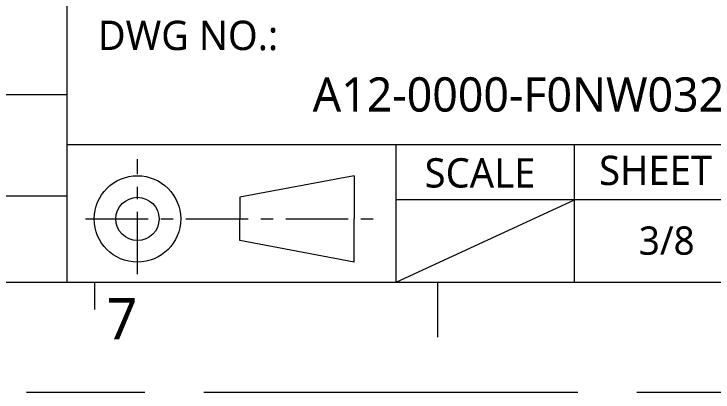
# Model space of a CAD drawing. Extents: x 3811 to 4077, y -444 to -307.
# Drawn here: x 4049.11 to 4066.86, y -444.33 to -434.74 of the extents above; entities that cross this region are included whole.
import ezdxf

# ---------------------------------------------------------------- set-up
doc = ezdxf.new("R2010")
doc.units = 0
doc.linetypes.add('CENTER', pattern=[50.8, 31.75, -6.35, 6.35, -6.35])
doc.linetypes.add('PHANTOM', pattern=[29.5, 9.5, -1.5, 3, -1.5, 3, -1.5, 9.5])
doc.layers.get('0').update_dxf_attribs({"lineweight": 9})
doc.layers.add('0PAPERF', color=2, linetype='PHANTOM', lineweight=9, plot=False)
doc.styles.get("Standard").update_dxf_attribs({"font": 'PMingLiU.ttf'})

msp = doc.modelspace()

# ---------------------------------------------------------------- linework, layer by layer
for p, q in [((4050.46, -441.545), (4050.46, -430.398)), ((4050.46, -436.792), (4024.681, -436.792)), ((4072.407, -438.062), (4050.46, -438.062)), ((4058.821, -441.545), (4058.821, -438.062)), ((4063.35, -441.545), (4063.35, -438.062)), ((4057.755, -438.843), (4054.851, -439.391)), ((4057.755, -438.843), (4057.755, -439.94)), ((4033.39, -439.353), (4050.46, -439.353)), ((4054.851, -439.391), (4054.851, -439.94)), ((4072.407, -439.455), (4058.821, -439.455)), ((4058.821, -441.545), (4063.35, -439.455)), ((4054.851, -440.489), (4054.851, -439.94)), ((4057.755, -441.037), (4057.755, -439.94)), ((4057.755, -441.037), (4054.851, -440.489)), ((3937.938, -441.545), (4072.407, -441.545)), ((4051.157, -441.545), (4051.157, -442.242)), ((4059.866, -441.545), (4059.866, -442.939))]:
    msp.add_line(p, q)
at = {"linetype": 'CENTER', "ltscale": 0.05}
for p, q in [((4052.249, -441.345), (4052.249, -438.424)), ((4050.933, -439.94), (4058.394, -439.94))]:
    msp.add_line(p, q, dxfattribs=at)
for radius in [1.097, 0.549]:
    msp.add_circle((4052.249, -439.94), radius)
at = {"layer": '0PAPERF'}
msp.add_line((3933.932, -444.332), (4076.798, -444.332), dxfattribs=at)

# ---------------------------------------------------------------- texts
at = {"attachment_point": 1}
for s, insert, char_height, width in [('{\\fMicrosoft JhengHei|b0|i0|c136|p0;DWG NO.:}', (4051.242, -434.909), 0.7442, 5.95169), ('{\\fMicrosoft JhengHei|b0|i0|c136|p0;\\H1.244111x;SCALE} ', (4059.541, -438.398), 0.59818, 3.45988), ('{\\fMicrosoft JhengHei|b0|i0|c136|p0;SHEET}', (4063.971, -438.335), 0.7442, 3.78947), ('{\\fMicrosoft JhengHei|b0|i0|c136|p0;3/8}', (4064.979, -440.13), 0.71781, 3.78947), ('{\\fMicrosoft JhengHei|b0|i0|c136|p0;7}', (4051.467, -441.946), 1.04509, 0.63628)]:
    msp.add_mtext(s, dxfattribs=dict(at, insert=insert, char_height=char_height, width=width))
at = {"linetype": 'Continuous', "insert": (4056.698, -436.345), "char_height": 0.87091, "width": 10.50194, "attachment_point": 1}
msp.add_mtext('{\\fMicrosoft JhengHei|b0|i0|c136|p0;\\C0;A12-0000-F0NW0321A00}', dxfattribs=at)

doc.saveas('drawing.dxf')
